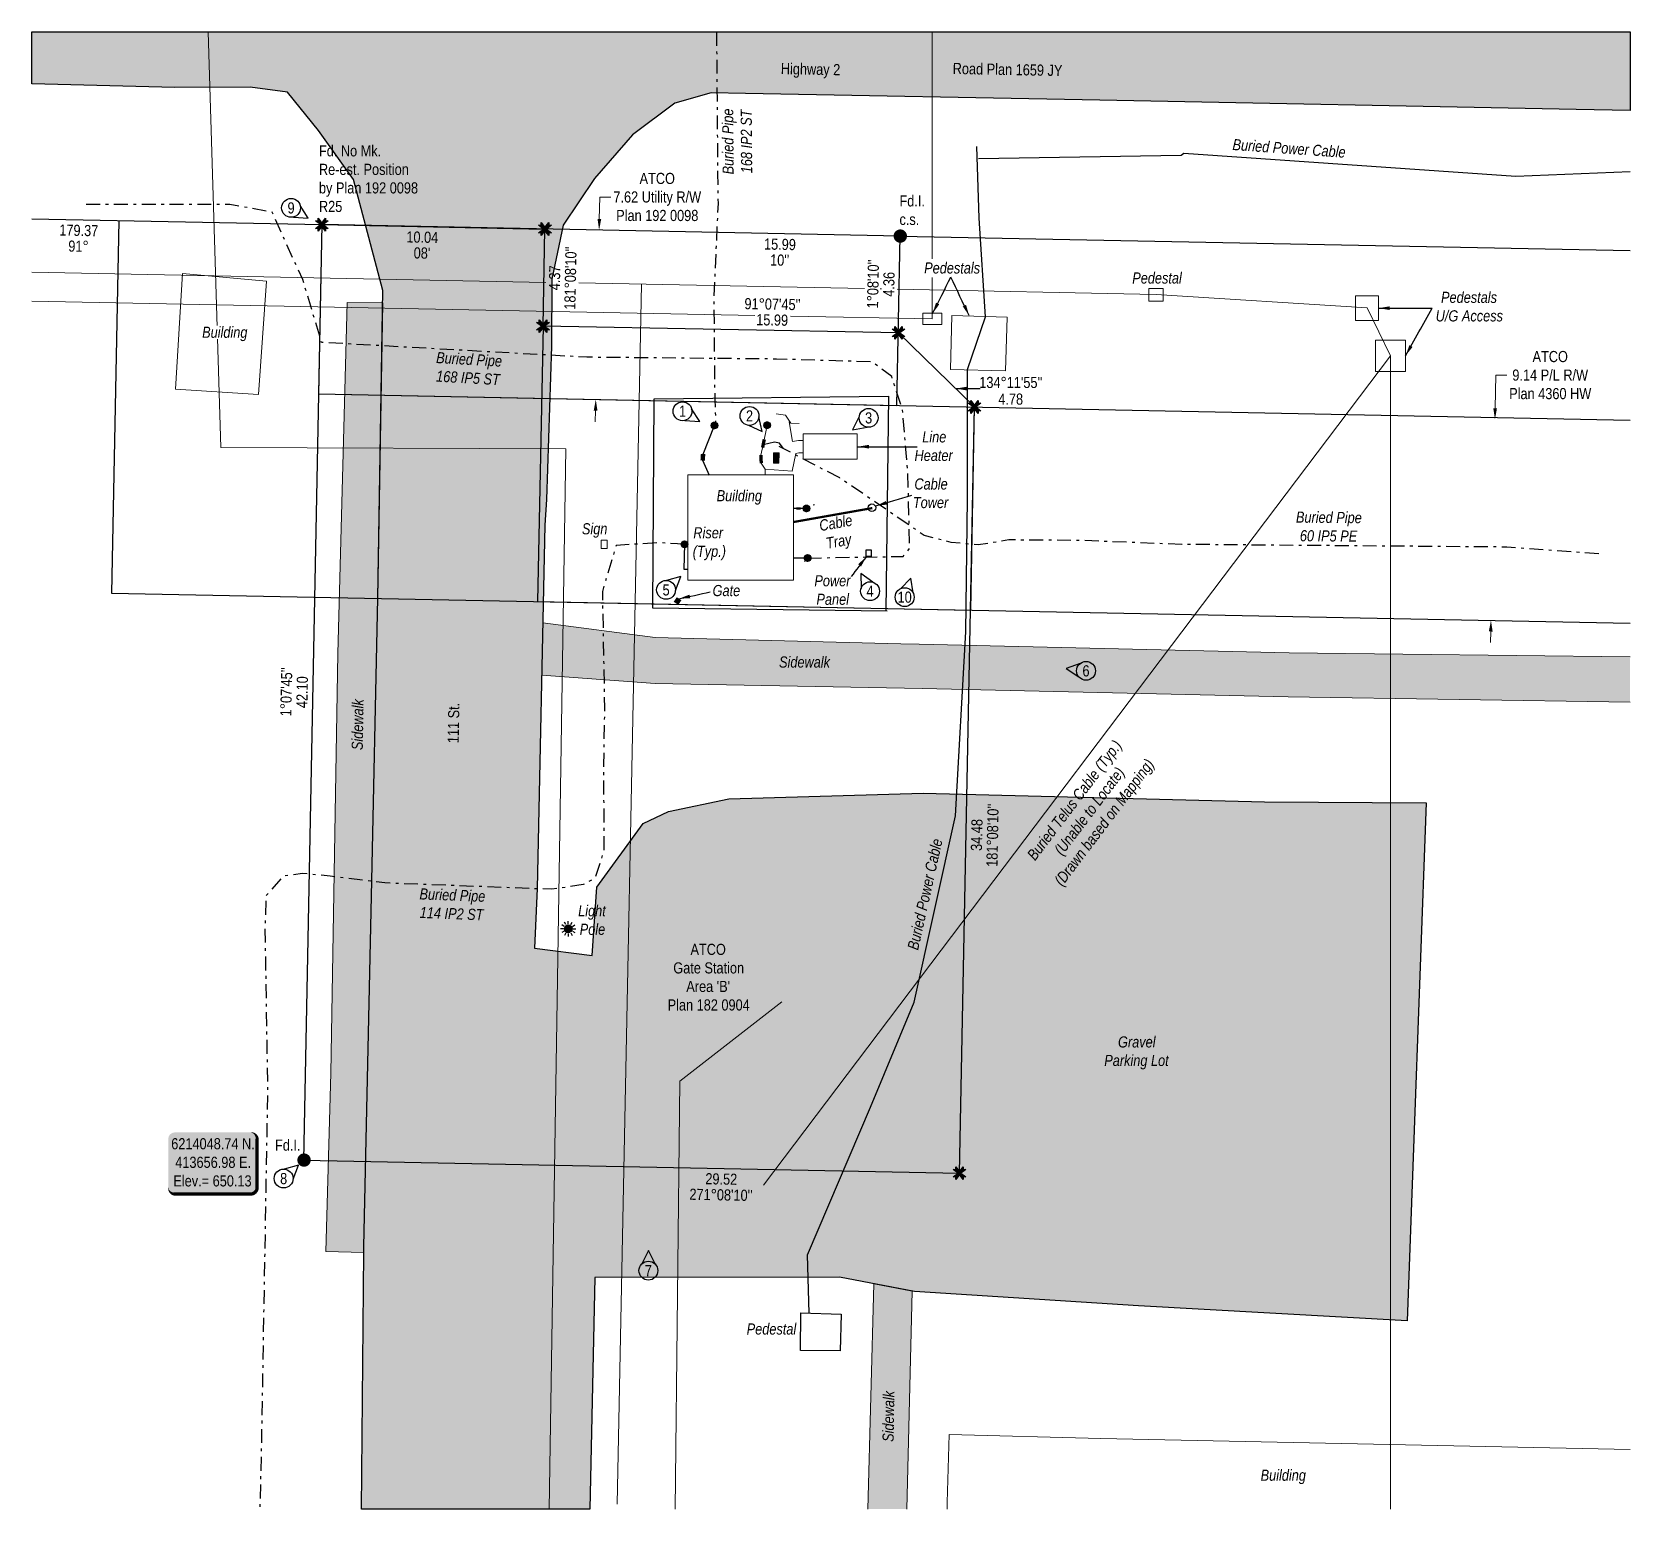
# Model space of a CAD drawing. Extents: x 412674 to 416801, y 6212064 to 6215747.
# Drawn here: x 415363 to 416801, y 6212064 to 6213392 of the extents above; entities that cross this region are included whole.
import ezdxf
from ezdxf.enums import TextEntityAlignment as Align

# ---------------------------------------------------------------- set-up
doc = ezdxf.new("R2010")
doc.units = 0
doc.header["$LTSCALE"] = 5
doc.header["$PDMODE"] = 3
doc.header["$PDSIZE"] = 5
doc.linetypes.add('CENTERLINEX3', pattern=[5, 2.5, -1, 0.5, -1])
doc.linetypes.add('CENTERLINEX33', pattern=[6.5, 2.5, -1, 0.5, -1, 0.5, -1])
doc.layers.get('Defpoints').update_dxf_attribs({"color": 9})
for name, color, linetype in [('AS-CABLE', 224, 'foc-CABLE'), ('AS-FENCE-DASH', 48, 'foc-FENCE-DASH'), ('AS-POWER-BURIED-ATCO PIPELINES', 241, 'foc-POWER_BURIED'), ('AS-POWER-OH-ATCO PIPELINES', 241, 'foc-OHPOWER'), ('AS-ROADS', 254, 'Continuous'), ('AS-SYMBOL', 7, 'Continuous'), ('AS-TELEPHONE-T', 224, 'Continuous'), ('C-RW', 13, 'Continuous'), ('CG-NOTES', 7, 'Continuous'), ('DETAIL-T', 7, 'Continuous'), ('L-BD', 7, 'Continuous'), ('L-BD1', 253, 'Continuous'), ('L-MON', 1, 'Continuous'), ('L-ROAD-T', 7, 'Continuous'), ('L-TITLEDB', 4, 'Continuous'), ('L-TITLEDB-T', 4, 'Continuous'), ('P-PROPOSED', 10, 'Continuous')]:
    doc.layers.add(name, color=color, linetype=linetype)
for name, color, linetype, lineweight in [('AS-GENERAL', 48, 'Continuous', 18), ('C-RW-T', 13, 'Continuous', 9), ('EXISTING PIPE (EXIST OR HP)', 240, 'CENTERLINEX33', 20), ('T-TEXT', 48, 'Continuous', 18)]:
    doc.layers.add(name, color=color, linetype=linetype, lineweight=lineweight)
for name, color, linetype, lineweight, true_color in [('AS-TELUS-ATCO PIPELINES', 7, 'foc-TEL', 9, 0xff9c38), ('AS-WATER PIPE', 7, 'foc-WATER', 9, 0x8ac4ff), ('EXISTING PIPE IP', 7, 'CENTERLINEX3', 30, 0x3800e0)]:
    doc.layers.add(name, color=color, linetype=linetype, lineweight=lineweight, true_color=true_color)
doc.styles.add('80', font='ARIALN.TTF', dxfattribs={"height": 10})
doc.styles.add('80CG', font='ARIALN.TTF', dxfattribs={"height": 10})
doc.styles.add('80L', font='ARIALN.TTF', dxfattribs={"height": 10})
doc.styles.add('foc-LtypeFont', font='ARIALN.TTF', dxfattribs={"height": 7.35})
doc.linetypes.add('foc-CABLE', pattern='A,2,-1,["C",foc-LtypeFont,S=0.2,R=0,X=-0.625,Y=-0.75],-1.24,8', length=12.24)
doc.linetypes.add('foc-FENCE-DASH', pattern='A,0.5,-0.5,1,-0.5,1,-0.5,1,-0.5,1,-0.5,["X",foc-LtypeFont,S=0.2,R=0,X=-0.625,Y=-0.75],-0.5', length=7.5)
doc.linetypes.add('foc-OHPOWER', pattern='A,10,-1,["O/P",foc-LtypeFont,S=0.2,R=0,X=-0.5,Y=-0.75],-3.25', length=14.25)
doc.linetypes.add('foc-POWER_BURIED', pattern='A,10,-1,["P",foc-LtypeFont,S=0.2,R=0,X=-0.425,Y=-0.75],-2', length=13)
doc.linetypes.add('foc-TEL', pattern='A,2,-1,["T",foc-LtypeFont,S=0.2,R=0,X=-0.425,Y=-0.75],-1.24,8', length=12.24)
doc.linetypes.add('foc-WATER', pattern='A,10,-1,["W",foc-LtypeFont,S=0.2,R=0,X=-0.425,Y=-0.75],-2', length=13)
doc.dimstyles.new('Compass 5 000', dxfattribs={"dimscale": 5, "dimtxt": 9, "dimasz": 2, "dimexe": 0.2, "dimexo": 0.0625, "dimgap": 0.5, "dimtad": 0, "dimtih": 1, "dimtoh": 1, "dimzin": 0, "dimdsep": 46, "dimtxsty": '80CG', "dimcen": 0.1, "dimse1": 1, "dimse2": 1, "dimclrd": 256, "dimclrt": 256, "dimaunit": 1, "dimadec": 4, "dimazin": 0, "dimtfac": 0.06, "dimtofl": 0, "dimtmove": 0, "dimatfit": 1, "dimfxl": 0.2, "dimtolj": 1, "dimtzin": 0, "dimlwd": -1, "dimarcsym": 0})

# ---------------------------------------------------------------- blocks, each defined once
blk = doc.blocks.new('*D435')
at = {"layer": 'C-RW-T', "transparency": 16777216}
for p, q in [((416679.4, 6213053.7), (416680, 6213083.5)), ((416680, 6213083.5), (416690, 6213083.5)), ((416675.4, 6212852.9), (416675.2, 6212842.9))]:
    blk.add_line(p, q, dxfattribs=at)
for points in [[(416677.7, 6213053.8), (416681, 6213053.7), (416679.2, 6213043.7)], [(416673.7, 6212853), (416677.1, 6212852.9), (416675.6, 6212862.9)]]:
    blk.add_solid(points, dxfattribs=at)
at = {"layer": 'Defpoints', "color": 0, "transparency": 16777216}
for p in [(416699.1, 6213043.3), (416675.6, 6212862.9), (416695.5, 6212862.5)]:
    blk.add_point(p, dxfattribs=at)
at = {"layer": 'C-RW-T', "transparency": 16777216, "insert": (416728.9, 6213083.5), "char_height": 10, "attachment_point": 5, "style": '80CG'}
blk.add_mtext('\\A1;ATCO\\P9.14 P/L R/W\\PPlan 4360 HW', dxfattribs=at)
blk = doc.blocks.new('RISER')
h = blk.add_hatch(color=255)
h.dxf.hatch_style = 1
edge = h.paths.add_edge_path()
edge.add_arc((0, 0), 0.7, 0, 360)
blk.add_hatch(color=48).paths.add_polyline_path([(0.58, -0.15), (-0.58, -0.15, 0.774597)])
at = {"color": 48}
blk.add_line((-0.58, -0.15), (0.58, -0.15), dxfattribs=at)
blk.add_circle((0, 0), 0.6, dxfattribs=at)
blk = doc.blocks.new('fdia')
at = {"color": 255, "const_width": 1}
blk.add_lwpolyline([(-0.5, 0, 1), (0.5, 0, 1)], format="xyb", close=True, dxfattribs=at)
blk = doc.blocks.new('Fdiaa')
blk.add_blockref('fdia', (0, 0))
blk = doc.blocks.new('fdib')
at = {"color": 1, "const_width": 1.6}
blk.add_lwpolyline([(-0.4, 0, 1), (0.4, 0, 1)], format="xyb", close=True, dxfattribs=at)
at = {"color": 1}
blk.add_circle((0, 0), 0.8, dxfattribs=at)
blk = doc.blocks.new('Fdibb')
blk.add_blockref('fdib', (0, 0))
blk = doc.blocks.new('fdicc')
for name in ['Fdibb', 'Fdiaa']:
    blk.add_blockref(name, (0, 0))
blk = doc.blocks.new('FDI')
blk.add_blockref('fdicc', (0, 0))
blk = doc.blocks.new('TEMP')
h = blk.add_hatch(color=255)
h.dxf.hatch_style = 1
h.paths.add_polyline_path([(0, 0.25), (-0.67, 1.15), (-0.67, 0.67), (-1.15, 0.67), (-0.25, 0), (-1.15, -0.67), (-0.67, -0.67), (-0.67, -1.15), (0, -0.25), (0.67, -1.15), (0.67, -0.67), (1.15, -0.67), (0.25, 0), (1.15, 0.67), (0.67, 0.67), (0.67, 1.15)])
h.paths.add_polyline_path([(0.57, 0.85), (0.57, 0.57), (0.85, 0.57), (0.08, 0), (0.85, -0.57), (0.57, -0.57), (0.57, -0.85), (0, -0.08), (-0.57, -0.85), (-0.57, -0.57), (-0.85, -0.57), (-0.08, 0), (-0.85, 0.57), (-0.57, 0.57), (-0.57, 0.85), (0, 0.08)], flags=16)
h = blk.add_hatch(color=1)
h.dxf.hatch_style = 1
h.paths.add_polyline_path([(0, 0.08), (-0.57, 0.85), (-0.57, 0.57), (-0.85, 0.57), (-0.08, 0), (-0.85, -0.57), (-0.57, -0.57), (-0.57, -0.85), (0, -0.08), (0.57, -0.85), (0.57, -0.57), (0.85, -0.57), (0.08, 0), (0.85, 0.57), (0.57, 0.57), (0.57, 0.85)])
at = {"color": 1}
for p, q in [((-0.08, 0), (0.08, 0)), ((0, 0.08), (0, -0.08))]:
    blk.add_line(p, q, dxfattribs=at)
at = {"color": 255, "flags": 128}
blk.add_lwpolyline([(-0.25, 0), (-1.15, 0.67), (-0.67, 0.67), (-0.67, 1.15), (0, 0.25), (0.67, 1.15), (0.67, 0.67), (1.15, 0.67), (0.25, 0), (1.15, -0.67), (0.67, -0.67), (0.67, -1.15), (0, -0.25), (-0.67, -1.15), (-0.67, -0.67), (-1.15, -0.67)], close=True, dxfattribs=at)
at = {"color": 1, "flags": 128}
blk.add_lwpolyline([(-0.08, 0), (-0.85, 0.57), (-0.57, 0.57), (-0.57, 0.85), (0, 0.08), (0.57, 0.85), (0.57, 0.57), (0.85, 0.57), (0.08, 0), (0.85, -0.57), (0.57, -0.57), (0.57, -0.85), (0, -0.08), (-0.57, -0.85), (-0.57, -0.57), (-0.85, -0.57)], close=True, dxfattribs=at)
blk = doc.blocks.new('*U434')
at = {"layer": 'CG-NOTES', "color": 182}
blk.add_lwpolyline([(2.1, -8.2), (15.5, -9.1), (8.2, 2.1)], dxfattribs=at)
blk.add_circle((0, 0), 8.49, dxfattribs=at)
at = {"color": 182, "style": '80L'}
blk.add_attdef('#', text='', height=10, dxfattribs=at).set_placement((0, 0), align=Align.MIDDLE_CENTER)
blk = doc.blocks.new('*U436')
at = {"layer": 'CG-NOTES', "color": 182}
blk.add_lwpolyline([(-0.9, -8.4), (11.4, -14), (8.4, -0.9)], dxfattribs=at)
blk.add_circle((0, 0), 8.49, dxfattribs=at)
at = {"color": 182, "style": '80L'}
blk.add_attdef('#', text='', height=10, dxfattribs=at).set_placement((0, 0), align=Align.MIDDLE_CENTER)
blk = doc.blocks.new('*U437')
at = {"layer": 'CG-NOTES', "color": 182}
blk.add_lwpolyline([(-8.4, 1.3), (-14.5, -10.6), (-1.3, -8.4)], dxfattribs=at)
blk.add_circle((0, 0), 8.49, dxfattribs=at)
at = {"color": 182, "style": '80L'}
blk.add_attdef('#', text='', height=10, dxfattribs=at).set_placement((0, 0), align=Align.MIDDLE_CENTER)
blk = doc.blocks.new('*U438')
at = {"layer": 'CG-NOTES', "color": 182}
blk.add_lwpolyline([(8.5, -0.5), (13.4, 12), (0.5, 8.5)], dxfattribs=at)
blk.add_circle((0, 0), 8.49, dxfattribs=at)
at = {"color": 182, "style": '80L'}
blk.add_attdef('#', text='', height=10, dxfattribs=at).set_placement((0, 0), align=Align.MIDDLE_CENTER)
blk = doc.blocks.new('*U439')
at = {"layer": 'CG-NOTES', "color": 182}
blk.add_lwpolyline([(2.5, 8.1), (-8.4, 15.9), (-8.1, 2.5)], dxfattribs=at)
blk.add_circle((0, 0), 8.49, dxfattribs=at)
at = {"color": 182, "style": '80L'}
blk.add_attdef('#', text='', height=10, dxfattribs=at).set_placement((0, 0), align=Align.MIDDLE_CENTER)
blk = doc.blocks.new('*U444')
at = {"layer": 'CG-NOTES', "color": 182}
blk.add_lwpolyline([(6, 6), (0, 18), (-6, 6)], dxfattribs=at)
blk.add_circle((0, 0), 8.49, dxfattribs=at)
at = {"color": 182, "style": '80L'}
blk.add_attdef('#', text='', height=10, dxfattribs=at).set_placement((0, 0), align=Align.MIDDLE_CENTER)
blk = doc.blocks.new('*U445')
at = {"layer": 'CG-NOTES', "color": 182}
blk.add_lwpolyline([(-5.3, 6.6), (-17.9, 2), (-6.6, -5.3)], dxfattribs=at)
blk.add_circle((0, 0), 8.49, dxfattribs=at)
at = {"color": 182, "style": '80L'}
blk.add_attdef('#', text='', height=10, dxfattribs=at).set_placement((0, 0), align=Align.MIDDLE_CENTER)
blk = doc.blocks.new('*U446')
at = {"layer": 'CG-NOTES', "color": 182}
blk.add_lwpolyline([(7.5, 3.9), (5.5, 17.1), (-3.9, 7.5)], dxfattribs=at)
blk.add_circle((0, 0), 8.49, dxfattribs=at)
at = {"color": 182, "style": '80L'}
blk.add_attdef('#', text='', height=10, dxfattribs=at).set_placement((0, 0), align=Align.MIDDLE_CENTER)
blk = doc.blocks.new('*D455')
at = {"layer": 'C-RW-T', "transparency": 16777216}
for p, q in [((415873.7, 6213223.9), (415874.1, 6213243.7)), ((415874.1, 6213243.7), (415884.1, 6213243.7)), ((415870.3, 6213051.6), (415870.1, 6213041.6))]:
    blk.add_line(p, q, dxfattribs=at)
for points in [[(415872.1, 6213224), (415875.4, 6213223.9), (415873.5, 6213213.9)], [(415868.7, 6213051.7), (415872, 6213051.6), (415870.5, 6213061.6)]]:
    blk.add_solid(points, dxfattribs=at)
at = {"layer": 'Defpoints', "color": 0, "transparency": 16777216}
for p in [(415873.5, 6213213.9), (415880.3, 6213213.8), (415877.3, 6213061.5)]:
    blk.add_point(p, dxfattribs=at)
at = {"layer": 'C-RW-T', "transparency": 16777216, "insert": (415925.8, 6213243.7), "char_height": 10, "attachment_point": 5, "style": '80CG'}
blk.add_mtext('\\A1;ATCO\\P7.62 Utility R/W\\PPlan 192 0098', dxfattribs=at)
blk = doc.blocks.new('lightpole')
h = blk.add_hatch(color=255)
h.dxf.hatch_style = 1
h.paths.add_polyline_path([(-0.78, 0, 1), (0.78, 0, 1)])
h.paths.add_polyline_path([(0.68, 0, -1), (-0.68, 0, -1)], flags=16)
h = blk.add_hatch(color=48)
h.dxf.hatch_style = 1
edge = h.paths.add_edge_path()
edge.add_arc((0, 0), 0.682, 0, 360)
at = {"color": 48}
for p, q in [((-0.86, 0), (-1.38, 0)), ((-0.75, 0.43), (-1.19, 0.69)), ((-0.43, 0.75), (-0.69, 1.19)), ((0, 0.86), (0, 1.38)), ((0.43, 0.75), (0.69, 1.19)), ((0.75, 0.43), (1.19, 0.69)), ((0.86, 0), (1.38, 0)), ((-0.75, -0.43), (-1.19, -0.69)), ((-0.43, -0.75), (-0.69, -1.19)), ((0, -0.86), (0, -1.38)), ((0.43, -0.75), (0.69, -1.19)), ((0.75, -0.43), (1.19, -0.69))]:
    blk.add_line(p, q, dxfattribs=at)
blk.add_circle((0, 0), 0.682, dxfattribs=at)
blk = doc.blocks.new('*U460')
h = blk.add_hatch(color=254)
edge = h.paths.add_edge_path()
edge.add_line((-34, -28.5), (34, -28.5))
edge.add_arc((34, -22.5), 6, 270, 360)
edge.add_line((40, -22.5), (40, 21))
edge.add_arc((34, 21), 6, 0, 90)
edge.add_line((34, 27), (-34, 27))
edge.add_arc((-34, 21), 6, 90, 180)
edge.add_line((-40, 21), (-40, -22.5))
edge.add_arc((-34, -22.5), 6, 180, 270)
at = {"color": 1, "flags": 128}
blk.add_lwpolyline([(-34, -28.5, 3, 3, 0), (34, -28.5, 3, 3, 0.414214), (40, -22.5, 3, 3, 0), (40, 21, 3, 0, 0.414214), (34, 27, 0, 0, 0), (-34, 27, 0, 0, 0.414214), (-40, 21, 0, 0, 0), (-40, -22.5, 0, 3, 0.414214)], format="xyseb", close=True, dxfattribs=at)
blk.add_lwpolyline([(-19.4, -16.2, 0, 10, 0), (0, 0, 5, 5, 0)], format="xyseb", dxfattribs=at)
at = {"color": 1, "style": '80'}
blk.add_attdef('ENTER_TEXT_001', (-36, -5), '', height=10, dxfattribs=at)

msp = doc.modelspace()

# ---------------------------------------------------------------- hatches: boundary and pattern name
at = {"layer": 'AS-ROADS'}
h = msp.add_hatch(color=256, dxfattribs=at)
h.dxf.hatch_style = 1
h.paths.add_polyline_path([(415363.427, 6213345.527), (415363.427, 6213392.152), (416800.683, 6213392.152), (416800.683, 6213321.583), (416752.258, 6213322.339), (416323.838, 6213330.699), (416005.258, 6213336.939), (415974.398, 6213337.439), (415941.518, 6213328.179), (415903.438, 6213299.499), (415869.438, 6213260.359), (415841.178, 6213218.379), (415830.838, 6213169.899), (415830.818, 6213109.559), (415826.298, 6212971.759), (415824.698, 6212948.439), (415817.838, 6212621.879), (415815.538, 6212568.279), (415867.238, 6212561.399), (415871.438, 6212622.859), (415913.218, 6212680.319), (415936.038, 6212691.139), (415990.078, 6212702.499), (416164.998, 6212707.519), (416471.958, 6212699.819), (416617.258, 6212698.959), (416600.338, 6212232.839), (416358.698, 6212246.319), (416157.078, 6212259.359), (416089.618, 6212272.339), (415869.698, 6212272.079), (415865.197, 6212063.694), (415659.908, 6212063.694), (415661.928, 6212294.57), (415662.038, 6212299.699), (415668.778, 6212614.959), (415674.378, 6212882.839), (415679.038, 6213159.699), (415652.698, 6213259.539), (415621.098, 6213303.519), (415593.358, 6213338.079), (415559.638, 6213342.579), (415491.838, 6213342.239)])
h = msp.add_hatch(color=256, dxfattribs=at)
h.dxf.hatch_style = 1
h.paths.add_polyline_path([(415662.038, 6212299.699), (415668.778, 6212614.959), (415674.378, 6212882.839), (415678.848, 6213148.42), (415646.818, 6213148.959), (415638.518, 6212833.039), (415632.218, 6212455.839), (415627.858, 6212295.299), (415661.928, 6212294.57)])
h = msp.add_hatch(color=256, dxfattribs=at)
h.dxf.hatch_style = 1
h.paths.add_polyline_path([(416800.683, 6212789.319), (416800.683, 6212830.147), (416494.178, 6212833.619), (416161.438, 6212841.559), (415923.978, 6212847.639), (415822.856, 6212860.78), (415821.868, 6212813.742), (415923.938, 6212806.119), (416163.898, 6212801.619), (416493.178, 6212794.099)])
h = msp.add_hatch(color=256, dxfattribs=at)
h.dxf.hatch_style = 1
h.paths.add_polyline_path([(416115.135, 6212063.694), (416150.162, 6212063.694), (416155.167, 6212259.726), (416120.54, 6212266.389)])
at = {"layer": 'EXISTING PIPE (EXIST OR HP)', "linetype": 'Continuous'}
h = msp.add_hatch(color=256, dxfattribs=at)
h.dxf.hatch_style = 1
h.paths.add_polyline_path([(416030.398, 6213013.679), (416030.216, 6213004.479), (416035.258, 6213004.379), (416035.44, 6213013.579)])

# ---------------------------------------------------------------- linework, layer by layer
at = {"layer": 'AS-CABLE', "linetype": 'Continuous', "const_width": 1.999, "flags": 128}
msp.add_lwpolyline([(416119.218, 6212963.939), (416048.358, 6212951.398)], dxfattribs=at)
at = {"layer": 'AS-CABLE', "linetype": 'Continuous'}
msp.add_circle((416118.858, 6212964.259), 3.391, dxfattribs=at)
at = {"layer": 'AS-FENCE-DASH', "flags": 128}
msp.add_lwpolyline([(416132.718, 6212871.299), (415921.718, 6212873.819), (415922.898, 6213062.159), (416133.818, 6213064.659), (416131.458, 6212871.099)], dxfattribs=at)
at = {"layer": 'AS-GENERAL', "flags": 128}
for points in [[(415567.278, 6213066.059), (415574.218, 6213168.019), (415498.818, 6213174.879), (415492.658, 6213070.959)], [(415662.038, 6212299.699), (415668.778, 6212614.959), (415674.378, 6212882.839), (415678.848, 6213148.42), (415646.818, 6213148.959), (415638.518, 6212833.039), (415632.218, 6212455.839), (415627.858, 6212295.299), (415661.928, 6212294.57)], [(416057.118, 6213007.839), (416105.658, 6213007.839), (416105.658, 6213030.579), (416057.118, 6213030.579)], [(415953.418, 6212993.839), (416048.358, 6212993.839), (416048.358, 6212899.099), (415953.418, 6212899.099)]]:
    msp.add_lwpolyline(points, close=True, dxfattribs=at)
at = {"layer": 'AS-GENERAL'}
msp.add_lwpolyline([(415875.334, 6212935.071), (415880.876, 6212935.071), (415880.876, 6212927.603), (415875.334, 6212927.603)], close=True, dxfattribs=at)
at = {"layer": 'AS-GENERAL', "const_width": 4.998, "flags": 128}
msp.add_lwpolyline([(415941.958, 6212881.759), (415946.118, 6212878.959)], dxfattribs=at)
at = {"layer": 'AS-GENERAL', "flags": 128}
for points in [[(416800.683, 6212789.319), (416493.178, 6212794.099), (416163.898, 6212801.619), (415923.938, 6212806.119), (415821.868, 6212813.742), (415822.856, 6212860.78), (415923.978, 6212847.639), (416144.973, 6212841.98), (416161.438, 6212841.559), (416494.178, 6212833.619), (416800.683, 6212830.147)], [(416150.162, 6212063.694), (416155.167, 6212259.726), (416120.54, 6212266.389), (416115.135, 6212063.694)], [(416186.415, 6212063.694), (416186.558, 6212069.519), (416188.458, 6212130.879), (416324.758, 6212127.019), (416800.683, 6212117.192)]]:
    msp.add_lwpolyline(points, dxfattribs=at)
at = {"layer": 'AS-POWER-BURIED-ATCO PIPELINES', "flags": 128}
for points in [[(416062.454, 6212239.948), (416061.058, 6212292.379), (416117.598, 6212425.039), (416156.778, 6212519.699), (416194.038, 6212687.059), (416203.298, 6212852.659), (416204.818, 6212972.359), (416204.798, 6213088.479), (416220.978, 6213136.079), (416215.398, 6213224.619), (416213.298, 6213289.099)], [(416214.858, 6213278.239), (416396.998, 6213281.419), (416399.438, 6213283.159), (416697.998, 6213262.459), (416800.683, 6213266.646)]]:
    msp.add_lwpolyline(points, dxfattribs=at)
at = {"layer": 'AS-POWER-BURIED-ATCO PIPELINES', "linetype": 'Continuous', "flags": 128}
msp.add_lwpolyline([(416090.158, 6212206.079), (416054.598, 6212206.299), (416054.858, 6212240.219), (416091.278, 6212238.919)], close=True, dxfattribs=at)
at = {"layer": 'AS-POWER-OH-ATCO PIPELINES', "linetype": 'Continuous'}
msp.add_lwpolyline([(416113.65, 6212926.266), (416118.177, 6212926.266), (416118.177, 6212920.343), (416113.65, 6212920.343)], close=True, dxfattribs=at)
at = {"layer": 'AS-ROADS', "flags": 128}
msp.add_lwpolyline([(415363.427, 6213345.527), (415363.427, 6213392.152), (416800.683, 6213392.152), (416800.683, 6213321.583), (416752.258, 6213322.339), (416323.838, 6213330.699), (416005.258, 6213336.939), (415974.398, 6213337.439), (415941.518, 6213328.179), (415903.438, 6213299.499), (415869.438, 6213260.359), (415841.178, 6213218.379), (415830.838, 6213169.899), (415830.818, 6213109.559), (415826.298, 6212971.759), (415824.698, 6212948.439), (415817.838, 6212621.879), (415815.538, 6212568.279), (415867.238, 6212561.399), (415871.438, 6212622.859), (415913.218, 6212680.319), (415936.038, 6212691.139), (415990.078, 6212702.499), (416164.998, 6212707.519), (416471.958, 6212699.819), (416617.258, 6212698.959), (416600.338, 6212232.839), (416358.698, 6212246.319), (416157.078, 6212259.359), (416089.618, 6212272.339), (415869.698, 6212272.079), (415865.197, 6212063.694), (415659.908, 6212063.694), (415661.928, 6212294.57), (415662.038, 6212299.699), (415668.778, 6212614.959), (415674.378, 6212882.839), (415679.038, 6213159.699), (415652.698, 6213259.539), (415621.098, 6213303.519), (415593.358, 6213338.079), (415559.638, 6213342.579), (415491.838, 6213342.239)], close=True, dxfattribs=at)
at = {"layer": 'AS-TELUS-ATCO PIPELINES'}
for p, q in [((415363.427, 6213150.058), (416013.574, 6213137.169)), ((416045.584, 6213136.534), (416173.12, 6213134.006))]:
    msp.add_line(p, q, dxfattribs=at)
at = {"layer": 'AS-TELUS-ATCO PIPELINES', "flags": 128}
for points in [[(416173.12, 6213188.245), (416173.12, 6213392.152)], [(415363.427, 6213176.132), (415825.701, 6213166.968)], [(416173.12, 6213134.006), (416173.12, 6213171.421)], [(415855.25, 6213166.382), (416112.07, 6213161.291)], [(415889.826, 6212068.086), (415911.577, 6213165.265)], [(416126.312, 6213161.008), (416127.378, 6213160.987)], [(416141.62, 6213160.705), (416374.557, 6213156.087), (416564.193, 6213143.935)], [(416021.301, 6212354.95), (416585.385, 6213100.886), (416564.193, 6213143.935)], [(416585.385, 6212063.694), (416585.385, 6213100.886)]]:
    msp.add_lwpolyline(points, dxfattribs=at)
at = {"layer": 'AS-TELUS-ATCO PIPELINES', "linetype": 'Continuous', "flags": 128}
for points in [[(416367.798, 6213149.899), (416380.938, 6213149.899), (416380.938, 6213161.399), (416367.798, 6213161.399)], [(416574.518, 6213154.959), (416553.658, 6213154.959), (416553.658, 6213132.499), (416574.518, 6213132.499)], [(416571.618, 6213114.979), (416598.758, 6213114.979), (416598.758, 6213086.819), (416571.618, 6213086.819)]]:
    msp.add_lwpolyline(points, close=True, dxfattribs=at)
at = {"layer": 'AS-TELUS-ATCO PIPELINES', "linetype": 'Continuous'}
for points in [[(416181.858, 6213139.239), (416164.518, 6213139.239), (416164.518, 6213128.979), (416181.858, 6213128.979)], [(416239.118, 6213087.359), (416240.43, 6213135.647), (416190.718, 6213136.999), (416189.405, 6213088.71)]]:
    msp.add_lwpolyline(points, close=True, dxfattribs=at)
at = {"layer": 'AS-WATER PIPE', "flags": 128}
for points in [[(415522.037, 6213392.152), (415533.286, 6213018.292), (415843.669, 6213017.361), (415828.677, 6212063.694)], [(415941.9, 6212063.694), (415946.058, 6212448.516), (416037.71, 6212519.895)]]:
    msp.add_lwpolyline(points, dxfattribs=at)
at = {"layer": 'C-RW', "flags": 128}
for points in [[(415441.466, 6213222.471), (415434.867, 6212887.536), (416800.683, 6212860.459)], [(415624.156, 6213218.872), (415621.156, 6213066.604), (416800.683, 6213043.067)]]:
    msp.add_lwpolyline(points, dxfattribs=at)
at = {"layer": 'EXISTING PIPE (EXIST OR HP)', "linetype": 'Continuous', "flags": 128}
for points in [[(416053.338, 6213039.899), (416045.898, 6213040.179), (416041.038, 6213047.439), (416032.758, 6213048.839)], [(416057.118, 6213024.759), (416052.758, 6213024.759), (416047.318, 6213023.839), (416044.498, 6213041.619)], [(416024.578, 6213038.479), (416021.098, 6213020.839), (416018.978, 6213011.619), (416019.338, 6213004.299), (416022.778, 6212998.859), (416047.138, 6212996.999), (416050.378, 6213013.099), (416053.218, 6213013.719), (416057.118, 6213013.719)], [(416022.778, 6212998.859), (416022.778, 6212993.839)]]:
    msp.add_lwpolyline(points, dxfattribs=at)
at = {"layer": 'EXISTING PIPE (EXIST OR HP)', "linetype": 'Continuous', "const_width": 2.999, "flags": 128}
for points in [[(416020.52, 6213018.324), (416022.061, 6213025.719)], [(416019.338, 6213004.299), (416018.978, 6213011.619)]]:
    msp.add_lwpolyline(points, dxfattribs=at)
at = {"layer": 'EXISTING PIPE (EXIST OR HP)', "linetype": 'Continuous'}
msp.add_lwpolyline([(416030.398, 6213013.679), (416030.216, 6213004.479), (416035.258, 6213004.379), (416035.44, 6213013.579)], close=True, dxfattribs=at)
at = {"layer": 'EXISTING PIPE IP', "flags": 128}
for points in [[(415979.086, 6213392.152), (415980.098, 6213264.839), (415980.458, 6213238.019), (415976.598, 6213153.279), (415977.518, 6213061.219), (415978.478, 6213037.119)], [(416061.058, 6212919.039), (416147.038, 6212920.479), (416152.858, 6212928.039), (416151.198, 6212995.179), (416146.358, 6213052.739), (416136.618, 6213082.279), (416118.978, 6213095.439), (416032.978, 6213097.979), (415862.538, 6213099.599), (415623.938, 6213112.919), (415606.958, 6213169.399), (415579.498, 6213230.059), (415541.298, 6213236.959), (415407.958, 6213237.039)], [(416772.538, 6212922.659), (416689.978, 6212928.879), (416397.478, 6212931.239), (416309.258, 6212934.719), (416242.078, 6212935.319), (416214.318, 6212930.779), (416190.058, 6212933.079), (416165.798, 6212939.379), (416089.958, 6212991.039), (416035.398, 6213019.439)], [(415950.318, 6212931.339), (415927.278, 6212932.879), (415888.738, 6212930.239), (415876.418, 6212889.059), (415878.338, 6212783.959), (415877.438, 6212732.639), (415877.818, 6212656.159), (415869.778, 6212631.259), (415859.218, 6212625.259), (415830.878, 6212621.059), (415680.758, 6212626.759), (415631.658, 6212632.879), (415606.818, 6212635.259), (415589.238, 6212632.859), (415573.898, 6212615.239), (415572.978, 6212585.659), (415575.278, 6212439.899), (415569.858, 6212129.099), (415568.381, 6212063.694)]]:
    msp.add_lwpolyline(points, dxfattribs=at)
at = {"layer": 'EXISTING PIPE IP', "linetype": 'Continuous', "flags": 128}
for points in [[(415972.678, 6212993.299), (415966.638, 6213006.739), (415967.018, 6213012.559), (415977.218, 6213038.279)], [(416039.178, 6213017.799), (416035.738, 6213022.239), (416031.218, 6213023.259), (416021.098, 6213020.839)], [(416059.998, 6212963.639), (416048.358, 6212963.639)], [(415950.318, 6212931.339), (415950.318, 6212931.339), (415949.678, 6212908.899), (415953.418, 6212908.938)], [(416061.058, 6212919.039), (416048.358, 6212919.039)], [(416061.058, 6212919.039), (416058.298, 6212915.899)]]:
    msp.add_lwpolyline(points, dxfattribs=at)
for points, const_width in [([(415967.018, 6213012.559), (415966.638, 6213006.739)], 3.998), ([(416054.625, 6212963.639), (416050.993, 6212963.639)], 1.999)]:
    msp.add_lwpolyline(points, dxfattribs=dict(at, const_width=const_width))
at = {"layer": 'L-MON', "flags": 128}
msp.add_lwpolyline([(416067.081, 6212966.9), (416065.932, 6212966.556)], dxfattribs=at)
at = {"layer": 'L-TITLEDB'}
for p, q in [((415363.427, 6213224.041), (415624.156, 6213218.872)), ((416144.378, 6213208.559), (416800.683, 6213195.548))]:
    msp.add_line(p, q, dxfattribs=at)
at = {"layer": 'L-TITLEDB', "color": 2}
msp.add_line((415624.156, 6213218.872), (415824.81, 6213214.894), dxfattribs=at)
at = {"layer": 'L-TITLEDB', "flags": 128}
for points in [[(415624.156, 6213218.872), (415621.155, 6213066.582), (416141.359, 6213056.269), (416144.378, 6213208.559)], [(415823.078, 6213127.557), (415818.17, 6212879.937), (416207.687, 6212872.215), (416211.127, 6213054.886), (416142.709, 6213121.496)]]:
    msp.add_lwpolyline(points, close=True, dxfattribs=at)
at = {"layer": 'P-PROPOSED', "flags": 128}
msp.add_lwpolyline([(415624.156, 6213218.872), (415607.578, 6212377.481), (416197.55, 6212365.785), (416207.59, 6212872.217), (416211.127, 6213054.886), (416142.709, 6213121.496), (416142.709, 6213121.496), (415823.078, 6213127.557), (415824.81, 6213214.894)], close=True, dxfattribs=at)

# ---------------------------------------------------------------- block references
at = {"layer": 'AS-SYMBOL'}
for name, p, xscale, yscale, zscale in [('RISER', (415977.218, 6213038.279), 4.997961349999995, 4.997961349999995, 4.997961349999995), ('RISER', (416024.578, 6213038.479), 4.997961349999995, 4.997961349999995, 4.997961349999995), ('RISER', (416059.998, 6212963.639), 4.997961349999995, 4.997961349999995, 4.997961349999995), ('RISER', (415950.318, 6212931.339), 4.997961349999995, 4.997961349999995, 4.997961349999995), ('RISER', (416061.058, 6212919.039), 4.997961349999995, 4.997961349999995, 4.997961349999995), ('lightpole', (415845.778, 6212585.539), 4.997961349999998, 4.997961349999998, 4.997961349999998)]:
    msp.add_blockref(name, p, dxfattribs=dict(at, xscale=xscale, yscale=yscale, zscale=zscale))
at = {"layer": 'CG-NOTES', "xscale": 0.99959227, "yscale": 0.99959227, "zscale": 0.99959227}
for name, p, values in [('*U434', (415596.458, 6213233.919), {'#': '9'}), ('*U434', (415948.541, 6213051.029), {'#': '1'}), ('*U436', (416008.782, 6213046.831), {'#': '2'}), ('*U437', (416115.904, 6213045.056), {'#': '3'}), ('*U438', (415933.735, 6212890.361), {'#': '5'}), ('*U439', (416117.159, 6212889.198), {'#': '4'}), ('*U446', (416148.31, 6212883.837), {'#': '10'}), ('*U445', (416311.4, 6212817.558), {'#': '6'}), ('*U438', (415589.788, 6212360.923), {'#': '8'}), ('*U444', (415917.798, 6212278.099), {'#': '7'})]:
    msp.add_blockref(name, p, dxfattribs=at).add_auto_attribs(values)
at = {"layer": 'DETAIL-T'}
ref = msp.add_blockref('*U460', (415525.963, 6212375.469), dxfattribs=at)
ref.add_attrib('ENTER_TEXT_001', '6214048.74 N.', (415488.668, 6212387.241), dxfattribs={"layer": '0', "color": 1, "height": 10, "style": '80'})
ref.add_attrib('ENTER_TEXT_002', '413656.98 E.', (415492.307, 6212370.534), dxfattribs={"layer": '0', "color": 1, "height": 10, "style": '80'})
ref.add_attrib('ENTER_TEXT_003', 'Elev.= 650.13', (415490.588, 6212353.826), dxfattribs={"layer": '0', "color": 1, "height": 10, "style": '80'})
at = {"layer": 'L-MON'}
for name, p, xscale, yscale, zscale in [('TEMP', (415624.156, 6213218.872), 4.997961349999995, 4.997961349999995, 4.997961349999995), ('TEMP', (415824.81, 6213214.894), 4.997961349999995, 4.997961349999995, 4.997961349999995), ('FDI', (416144.378, 6213208.559), 4.997961349999995, 4.997961349999995, 4.997961349999995), ('TEMP', (415823.078, 6213127.557), 4.997961349999995, 4.997961349999995, 4.997961349999995), ('TEMP', (416142.709, 6213121.496), 4.997961349999995, 4.997961349999995, 4.997961349999995), ('TEMP', (416211.127, 6213054.886), 4.997961349999995, 4.997961349999995, 4.997961349999995), ('FDI', (415608.118, 6212377.539), 4.997961349999995, 4.997961349999995, 4.997961349999995), ('TEMP', (416197.55, 6212365.785), 4.997961349999998, 4.997961349999998, 4.997961349999998)]:
    msp.add_blockref(name, p, dxfattribs=dict(at, xscale=xscale, yscale=yscale, zscale=zscale))

# ---------------------------------------------------------------- texts
at = {"layer": 'AS-POWER-BURIED-ATCO PIPELINES', "char_height": 9.99592, "attachment_point": 1, "style": '80L'}
for insert, rotation in [((416443.609, 6213295.99), 356.03387), ((416150.608, 6212568.055), 77.44872)]:
    msp.add_mtext_dynamic_manual_height_columns('{\\fArial Narrow|b0|i1|c0|p34;Buried Power Cable}', width=101.68254, gutter_width=50, heights=[0], dxfattribs=dict(at, insert=insert, rotation=rotation))
at = {"layer": 'AS-POWER-BURIED-ATCO PIPELINES', "linetype": 'Continuous', "insert": (416003.288, 6212230.645), "char_height": 9.99592, "attachment_point": 1, "style": '80L'}
msp.add_mtext_dynamic_manual_height_columns('\\pi2.9445;{\\fArial Narrow|b0|i1|c0|p34;Pedestal}', width=50.38649, gutter_width=50, heights=[0], dxfattribs=at)
at = {"layer": 'AS-POWER-OH-ATCO PIPELINES', "linetype": 'Continuous', "insert": (416072.184, 6212903.585), "char_height": 9.99592, "attachment_point": 1, "style": '80L'}
msp.add_mtext_dynamic_manual_height_columns('\\pi-5.0729;{\\fArial Narrow|b0|i1|c0|p34;Power\\P\\pi-3.2353;Panel}', width=22.74666, gutter_width=50, heights=[0], dxfattribs=at)
at = {"layer": 'AS-TELEPHONE-T', "insert": (416160.015, 6212990.611), "char_height": 9.99592, "attachment_point": 1, "style": '80L'}
msp.add_mtext_dynamic_manual_height_columns('\\pi-2.9217;{\\fArial Narrow|b0|i1|c0|p34;Cable\\P\\pi-4.316;Tower}', width=22.74666, gutter_width=50, heights=[0], dxfattribs=at)
at = {"layer": 'AS-TELEPHONE-T', "insert": (416070.146, 6212952.87), "char_height": 9.99592, "attachment_point": 1, "rotation": 10.036058, "style": '80L'}
msp.add_mtext_dynamic_manual_height_columns('\\pi0.57425;{\\fArial Narrow|b0|i1|c0|p34;Cable\\P\\pi3.7824;Tray}', width=29.73847, gutter_width=50, heights=[0], dxfattribs=at)
at = {"layer": 'AS-TELUS-ATCO PIPELINES', "linetype": 'Continuous', "char_height": 9.99592, "attachment_point": 1, "style": '80L'}
for s, width, insert in [('\\pi0.3364;{\\fArial Narrow|b0|i1|c0|p34;Pedestals}', 50.38649, (416165.517, 6213184.913)), ('\\pi2.9445;{\\fArial Narrow|b0|i1|c0|p34;Pedestal}', 50.38649, (416350.051, 6213175.884)), ('\\pi5.3895;{\\fArial Narrow|b0|i1|c0|p34;Pedestals\\P\\pi0.5859;U/G Access}', 60.49276, (416625.339, 6213158.487))]:
    msp.add_mtext_dynamic_manual_height_columns(s, width=width, gutter_width=50, heights=[0], dxfattribs=dict(at, insert=insert))
at = {"layer": 'AS-TELUS-ATCO PIPELINES', "insert": (416250.711, 6212643.117), "char_height": 9.99592, "attachment_point": 1, "rotation": 52.903085, "style": '80L'}
msp.add_mtext_dynamic_manual_height_columns('\\pi11.467;{\\fArial Narrow|b0|i1|c0|p34;Buried Telus Cable (Typ.)\\P\\pi29.829;(Unable to Locate)\\P\\pi7.8771;(Drawn based on Mapping)}', width=152.24007, gutter_width=50, heights=[0], dxfattribs=at)
at = {"layer": 'C-RW-T', "insert": (415934.6, 6212572.051), "char_height": 9.99592, "attachment_point": 1, "style": '80L'}
msp.add_mtext_dynamic_manual_height_columns("\\pi21.08;ATCO\\P\\pi5.622;Gate Station\\P\\pi17.323;Area 'B'\\P\\pi0.52862;Plan 182 0904", width=73.47653, gutter_width=50, heights=[0], dxfattribs=at)
at = {"layer": 'EXISTING PIPE IP', "char_height": 9.99592, "attachment_point": 1, "style": '80L'}
for s, insert, rotation in [('\\pi0.31089;{\\fArial Narrow|b0|i1|c0|p34;Buried Pipe\\P\\pi1.1802;168 IP2 ST}', (415984.545, 6213263.696), 90.455582), ('\\pi0.31089;{\\fArial Narrow|b0|i1|c0|p34;Buried Pipe\\P\\pi1.1802;168 IP5 ST}', (415727.024, 6213104.381), 356.804742), ('\\pi0.31089;{\\fArial Narrow|b0|i1|c0|p34;Buried Pipe\\P\\pi3.9554;60 IP5 PE}', (416499.96, 6212960.813), 359.537726), ('\\pi0.31089;{\\fArial Narrow|b0|i1|c0|p34;Buried Pipe\\P\\pi1.1802;114 IP2 ST}', (415711.877, 6212622.008), 357.825545)]:
    msp.add_mtext_dynamic_manual_height_columns(s, width=59.03588, gutter_width=50, heights=[0], dxfattribs=dict(at, insert=insert, rotation=rotation))
at = {"layer": 'L-BD', "style": '80L'}
for s, rotation, p in [('179.37', 358.8643, (415405.561, 6213213.707)), ('10.04', 358.8643, (415714.494, 6213207.583)), ('91°', 358.8643, (415405.279, 6213199.466)), ("08'", 358.8643, (415714.212, 6213193.341)), ('15.99', 358.8643, (416036.155, 6213201.206)), ("10''", 358.8643, (416035.873, 6213186.965)), ("1°08'10''", 88.9015, (416119.807, 6213165.482)), ('4.36', 88.9015, (416134.049, 6213165.209))]:
    msp.add_text(s, height=9.9959, rotation=rotation, dxfattribs=at).set_placement(p, align=Align.MIDDLE)
at = {"layer": 'L-BD1', "style": '80L'}
for s, height, rotation, p in [("181°08'10''", 9.99592, 88.8643, (415847.68, 6213170.755)), ('4.37', 9.9959, 88.8643, (415833.438, 6213171.037)), ("91°07'45''", 9.9959, 358.9136, (416029.425, 6213147.389)), ('15.99', 9.9959, 358.9136, (416029.154, 6213133.147)), ("1°07'45''", 9.9959, 88.8713, (415592.131, 6212798.644)), ('42.10', 9.9959, 88.8713, (415606.373, 6212798.363)), ("181°08'10''", 9.99592, 88.8713, (416227.317, 6212669.667)), ('34.48', 9.9959, 88.8713, (416213.076, 6212669.948)), ('29.52', 9.9959, 358.8643, (415983.38, 6212360.532)), ("271°08'10''", 9.99592, 358.8643, (415983.098, 6212346.291))]:
    msp.add_text(s, height=height, rotation=rotation, dxfattribs=at).set_placement(p, align=Align.MIDDLE)
for s, height, p in [("134°11'55''", 9.99592, (416243.795, 6213076.943)), ('4.78', 9.9959, (416243.657, 6213061.949))]:
    msp.add_text(s, height=height, dxfattribs=at).set_placement(p, align=Align.MIDDLE)
at = {"layer": 'L-MON', "attachment_point": 1, "style": '80L'}
for s, width, insert, char_height in [('Fd. No Mk.\\PRe-est. Position\\Pby Plan 192 0098\\PR25', 93.45421, (415621.538, 6213290.238), 9.99592), ('Fd.I.\\Pc.s.', 27.73416, (416143.63, 6213245.207), 9.9959), ('\\pi6.7605;Fd.I.', 27.73416, (415575.268, 6212395.984), 9.99592)]:
    msp.add_mtext_dynamic_manual_height_columns(s, width=width, gutter_width=50, heights=[0], dxfattribs=dict(at, insert=insert, char_height=char_height))
at = {"layer": 'L-ROAD-T', "char_height": 9.9959, "attachment_point": 1, "style": '80L'}
for s, width, insert, rotation in [('Highway 2', 124.50983, (416037.048, 6213364.256), 358.864288), ('111 St.', 52.97176, (415737.199, 6212752.615), 88.864288)]:
    msp.add_mtext_dynamic_manual_height_columns(s, width=width, gutter_width=50, heights=[0], dxfattribs=dict(at, insert=insert, rotation=rotation))
at = {"layer": 'L-TITLEDB-T', "insert": (416191.622, 6213364.377), "char_height": 9.99592, "attachment_point": 1, "rotation": 358.864288, "style": '80L'}
msp.add_mtext_dynamic_manual_height_columns('Road Plan 1659 JY', width=98.72892, gutter_width=50, heights=[0], dxfattribs=at)
at = {"layer": 'T-TEXT', "char_height": 9.99592, "attachment_point": 1, "style": '80L'}
for s, width, insert in [('\\pi9.9247;{\\fArial Narrow|b0|i1|c0|p34;Line\\P\\pi2.9732;Heater}', 40.82988, (416154.208, 6213032.975)), ('{\\fArial Narrow|b0|i1|c0|p34;Building}', 40.82988, (415979.218, 6212980.055)), ('\\pi0.46032;{\\fArial Narrow|b0|i1|c0|p34;Sign}', 22.74666, (415857.59, 6212950.329)), ('\\pi1.0958;{\\fArial Narrow|b0|i1|c0|p34;Riser\\P\\pi0.54008;(Typ.)}', 29.34966, (415957.163, 6212946.732)), ('\\pi-0.34427;{\\fArial Narrow|b0|i1|c0|p34;Gate}', 22.74666, (415975.923, 6212894.766)), ('{\\fArial Narrow|b0|i1|c0|p34;Sidewalk}', 40.82988, (416035.344, 6212830.476)), ('\\pi2.2277;{\\fArial Narrow|b0|i1|c0|p34;Light\\P\\pi3.6357;Pole}', 29.34966, (415852.432, 6212606.77)), ('\\pi16.934;{\\fArial Narrow|b0|i1|c0|p34;Gravel \\P\\pi4.5754;Parking Lot}', 66.97176, (416323.265, 6212488.814)), ('{\\fArial Narrow|b0|i1|c0|p34;Building}', 40.82988, (416468.452, 6212099.117))]:
    msp.add_mtext_dynamic_manual_height_columns(s, width=width, gutter_width=50, heights=[0], dxfattribs=dict(at, insert=insert))
at = {"layer": 'T-TEXT', "char_height": 9.99592, "attachment_point": 1, "rotation": 89.043134, "style": '80L'}
for insert in [(415650.924, 6212746.362), (416128.364, 6212124.219)]:
    msp.add_mtext_dynamic_manual_height_columns('{\\fArial Narrow|b0|i1|c0|p34;Sidewalk}', width=40.82988, gutter_width=50, heights=[0], dxfattribs=dict(at, insert=insert))

# ---------------------------------------------------------------- dimensions: what is measured, and where the dimension line sits
at = {"layer": 'C-RW-T'}
for base, p1, p2, angle, text, picture, middle in [((415873.544, 6213213.928), (415877.28, 6213061.504), (415880.299, 6213213.794), 88.864288, 'ATCO\\P7.62 Utility R/W\\PPlan 192 0098', '*D455', (415925.789, 6213243.708)), ((416675.594, 6212862.939), (416699.115, 6213043.349), (416695.531, 6212862.544), 268.864289, 'ATCO\\P9.14 P/L R/W\\PPlan 4360 HW', '*D435', (416728.906, 6213083.512))]:
    dim = msp.add_linear_dim(base=base, p1=p1, p2=p2, angle=angle, text=text, dimstyle='Compass 5 000', dxfattribs=at)
    dim.commit()
    dim.dimension.update_dxf_attribs({"geometry": picture, "text_midpoint": middle, "dimtype": 161})

# ---------------------------------------------------------------- leaders
at = {"layer": 'AS-POWER-OH-ATCO PIPELINES', "linetype": 'Continuous', "path_type": 1}
msp.add_leader([(416113.883, 6212920.312), (416100.181, 6212902.405)], dimstyle='Compass 5 000', override={"dimgap": 0.5, "dimtad": 0}, dxfattribs=at)
at = {"layer": 'AS-TELEPHONE-T', "path_type": 1}
msp.add_leader([(416122.339, 6212965.847), (416154.826, 6212975.496)], dimstyle='Compass 5 000', override={"dimgap": 0.5, "dimtad": 0}, dxfattribs=at)
at = {"layer": 'AS-TELUS-ATCO PIPELINES', "linetype": 'Continuous', "path_type": 1}
for points in [[(416173.484, 6213139.015), (416189.808, 6213171.691)], [(416206.32, 6213136.998), (416189.808, 6213171.691)], [(416574.518, 6213143.729), (416622.841, 6213143.729)], [(416598.758, 6213100.899), (416622.841, 6213143.729)]]:
    msp.add_leader(points, dimstyle='Compass 5 000', override={"dimgap": 0.5, "dimtad": 0}, dxfattribs=at)
at = {"layer": 'L-BD1', "path_type": 1}
msp.add_leader([(416194.151, 6213071.413), (416216.198, 6213071.413)], dimstyle='Compass 5 000', override={"dimgap": 0.5, "dimtad": 0}, dxfattribs=at)
at = {"layer": 'T-TEXT', "path_type": 1}
for points in [[(416106.099, 6213019.131), (416159.464, 6213019.131)], [(415945.314, 6212882.39), (415973.41, 6212888.499)]]:
    msp.add_leader(points, dimstyle='Compass 5 000', override={"dimgap": 0.5, "dimtad": 0}, dxfattribs=at)

# ---------------------------------------------------------------- next in the draw order: texts
at = {"layer": 'T-TEXT', "insert": (415516.481, 6213127.058), "char_height": 9.99592, "attachment_point": 1, "style": '80L', "bg_fill": 3, "box_fill_scale": 1.1, "bg_fill_color": 256, "bg_fill_transparency": 0}
msp.add_mtext_dynamic_manual_height_columns('{\\fArial Narrow|b0|i1|c0|p34;Building}', width=40.82988, gutter_width=50, heights=[0], dxfattribs=at)

doc.saveas('drawing.dxf')
